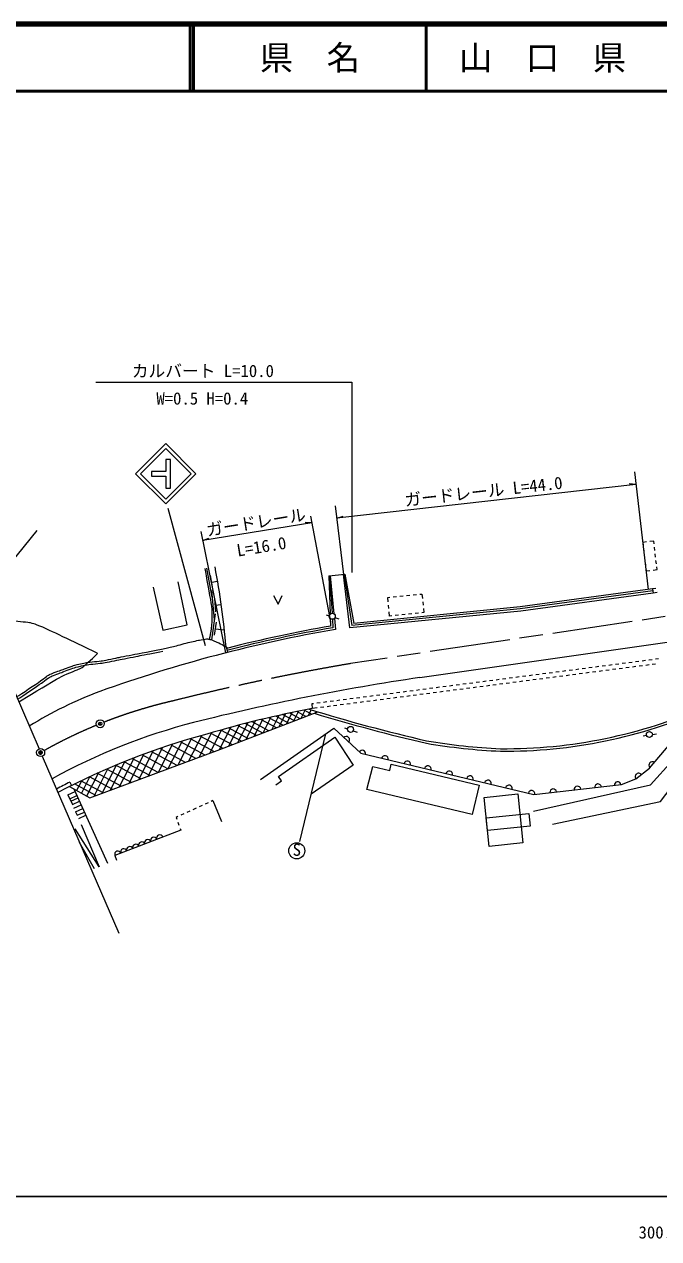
# Model space of a CAD drawing. Units: millimetres, scale not verified. Extents: x 40000 to 680000, y 20000 to 380000.
# Drawn here: x 272966 to 367740, y 198715 to 380000 of the extents above; entities that cross this region are included whole.
import ezdxf
from ezdxf.enums import TextEntityAlignment as Align

# ---------------------------------------------------------------- set-up
doc = ezdxf.new("R2010")
doc.units = ezdxf.units.MM
doc.header["$LTSCALE"] = 1000
doc.header["$PDMODE"] = 32
doc.header["$PDSIZE"] = 500
doc.linetypes.add('CHAIN', pattern=[18.5, 12, -1.5, 3.5, -1.5])
for name, color, linetype, lineweight in [('M-BGD', 7, 'Continuous', 13), ('M-BMK', 2, 'CHAIN', 13), ('M-STR-HTXT', 7, 'Continuous', 13), ('M-TTL', 2, 'Continuous', 140), ('M-TTL-BAND', 7, 'Continuous', 25), ('M-TTL-LINE', 7, 'Continuous', 50), ('M-TTL-TXT', 7, 'Continuous', 13), ('M-WORK', 1, 'Continuous', 13)]:
    doc.layers.add(name, color=color, linetype=linetype, lineweight=lineweight)
doc.layers.add('M-OTRS', color=6, linetype='Continuous')
doc.styles.add('ＭＳ ゴシック', font='')
doc.styles.get('ＭＳ ゴシック').set_extended_font_data('MS Gothic')

msp = doc.modelspace()

# ---------------------------------------------------------------- linework, layer by layer
at = {"layer": 'M-BGD'}
for centre in [(284306, 275592), (275412, 271290)]:
    msp.add_circle(centre, 600, dxfattribs=at)
msp.add_point((284306, 275592), dxfattribs=at)
at = {"layer": 'M-BMK'}
msp.add_line((382070, 293581), (321714, 284572), dxfattribs=at)
for centre, radius, start, end in [((379316, -55145), 344565, 99.62343, 104.08638), ((311324, 208391), 72428, 102.65734, 111.4283), ((311324, 208391), 72428, 112.37758, 119.24976)]:
    msp.add_arc(centre, radius, start, end, dxfattribs=at)
at = {"layer": 'M-OTRS'}
msp.add_point((275412, 271290), dxfattribs=at)
at = {"layer": 'M-STR-HTXT'}
for p, q in [((364100, 313173), (366179, 295632)), ((364321, 311309), (363340, 311381)), ((315724, 306568), (318688, 290804)), ((319424, 308128), (320640, 297875)), ((315906, 305600), (314923, 305624)), ((299364, 304263), (303011, 286153))]:
    msp.add_line(p, q, dxfattribs=at)
for points in [[(283660, 326600), (321901, 326600), (321901, 298162)], [(364321, 311309), (319641, 306300), (320580, 306591)], [(315906, 305600), (299625, 302964), (300549, 303301)]]:
    msp.add_lwpolyline(points, dxfattribs=at)
at = {"layer": 'M-TTL'}
msp.add_line((680000, 380000), (40000, 380000), dxfattribs=at)
at = {"layer": 'M-TTL-BAND'}
msp.add_line((40000, 205000), (579000, 205000), dxfattribs=at)
at = {"layer": 'M-TTL-LINE'}
for p, q in [((297750, 380000), (297750, 370000)), ((298250, 380000), (298250, 370000)), ((333000, 380000), (333000, 370000)), ((40000, 370000), (680000, 370000))]:
    msp.add_line(p, q, dxfattribs=at)
at = {"layer": 'M-WORK'}
for p, q in [((294394, 307770), (299983, 287276)), ((274820, 304412), (257430, 283036)), ((366995, 302845), (366419, 302777)), ((367040, 302463), (366995, 302845)), ((365923, 302719), (365347, 302651)), ((365347, 302651), (365392, 302269)), ((365450, 301773), (365508, 301276)), ((367157, 301470), (367099, 301966)), ((367274, 300476), (367215, 300973)), ((365567, 300779), (365625, 300283)), ((365683, 299786), (365742, 299290)), ((367390, 299483), (367332, 299980)), ((301024, 294495), (300260, 298828)), ((301141, 295734), (300794, 297704)), ((318472, 297666), (320846, 297895)), ((318472, 297666), (318652, 291937)), ((318575, 297676), (318938, 292075)), ((318678, 297686), (319229, 292001)), ((320743, 297885), (321885, 290230)), ((320846, 297895), (322190, 290574)), ((365800, 298793), (365845, 298411)), ((365845, 298411), (366421, 298478)), ((366918, 298537), (367494, 298604)), ((367494, 298604), (367449, 298987)), ((300967, 296719), (301854, 296876)), ((367289, 295782), (366814, 295718)), ((366819, 295719), (366892, 295099)), ((301367, 291086), (300984, 295470)), ((301591, 292311), (301417, 294303)), ((327273, 294437), (327583, 294468)), ((327336, 293799), (327273, 294437)), ((328080, 294517), (328578, 294566)), ((329076, 294615), (329573, 294665)), ((330071, 294714), (330568, 294763)), ((331066, 294812), (331563, 294862)), ((332061, 294911), (332371, 294942)), ((332371, 294942), (332435, 294304)), ((332484, 293807), (332533, 293309)), ((367486, 295179), (366917, 295102)), ((266064, 292906), (275174, 271840)), ((300966, 288104), (301514, 292005)), ((301504, 293307), (302401, 293385)), ((327434, 292804), (327385, 293302)), ((327547, 291669), (327483, 292307)), ((329847, 291897), (329350, 291848)), ((330842, 291995), (330345, 291946)), ((331838, 292094), (331340, 292045)), ((332645, 292174), (332335, 292143)), ((332582, 292811), (332645, 292174)), ((301396, 288790), (301674, 290770)), ((318073, 291855), (318535, 291702)), ((318672, 291297), (318707, 290177)), ((318997, 291177), (319078, 289926)), ((319296, 291308), (319454, 289676)), ((319380, 291424), (319970, 291229)), ((327857, 291700), (327547, 291669)), ((328852, 291798), (328355, 291749)), ((332052, 282475), (390438, 290840)), ((301535, 289780), (302870, 289593)), ((303110, 287057), (303320, 286232)), ((362771, 284625), (362275, 284560)), ((363763, 284753), (363267, 284689)), ((364754, 284882), (364259, 284818)), ((365746, 285011), (365250, 284946)), ((366738, 285139), (366242, 285075)), ((367730, 285268), (367234, 285204)), ((348887, 282824), (348392, 282760)), ((349879, 282953), (349383, 282888)), ((350871, 283081), (350375, 283017)), ((351862, 283210), (351367, 283145)), ((352854, 283338), (352358, 283274)), ((353846, 283467), (353350, 283403)), ((354387, 282827), (353891, 282762)), ((354838, 283596), (354342, 283531)), ((355379, 282955), (354883, 282891)), ((355829, 283724), (355333, 283660)), ((356370, 283084), (355875, 283020)), ((356821, 283853), (356325, 283789)), ((357362, 283213), (356866, 283148)), ((357813, 283982), (357317, 283917)), ((358354, 283341), (357858, 283277)), ((358804, 284110), (358308, 284046)), ((359345, 283470), (358850, 283406)), ((359796, 284239), (359300, 284175)), ((360337, 283599), (359841, 283534)), ((360788, 284368), (360292, 284303)), ((361329, 283727), (360833, 283663)), ((361779, 284496), (361284, 284432)), ((362321, 283856), (361825, 283791)), ((363312, 283984), (362816, 283920)), ((364304, 284113), (363808, 284049)), ((365296, 284242), (364800, 284177)), ((366287, 284370), (365791, 284306)), ((367279, 284499), (366783, 284435)), ((335004, 281023), (334508, 280959)), ((335995, 281152), (335500, 281087)), ((336987, 281280), (336491, 281216)), ((337979, 281409), (337483, 281345)), ((338970, 281538), (338475, 281473)), ((339962, 281666), (339466, 281602)), ((340503, 281026), (340007, 280962)), ((340954, 281795), (340458, 281731)), ((341495, 281154), (340999, 281090)), ((341946, 281923), (341450, 281859)), ((342487, 281283), (341991, 281219)), ((342937, 282052), (342441, 281988)), ((343478, 281412), (342983, 281347)), ((343929, 282181), (343433, 282116)), ((344470, 281540), (343974, 281476)), ((344921, 282309), (344425, 282245)), ((345462, 281669), (344966, 281605)), ((345912, 282438), (345416, 282374)), ((346453, 281798), (345958, 281733)), ((346904, 282567), (346408, 282502)), ((347445, 281926), (346949, 281862)), ((347896, 282695), (347400, 282631)), ((348437, 282055), (347941, 281991)), ((349429, 282184), (348933, 282119)), ((350420, 282312), (349924, 282248)), ((351412, 282441), (350916, 282376)), ((352404, 282569), (351908, 282505)), ((353395, 282698), (352899, 282634)), ((321120, 279222), (320624, 279158)), ((322112, 279351), (321616, 279286)), ((323103, 279479), (322608, 279415)), ((324095, 279608), (323599, 279544)), ((325087, 279737), (324591, 279672)), ((326078, 279865), (325583, 279801)), ((326620, 279225), (326124, 279161)), ((327070, 279994), (326574, 279930)), ((327611, 279354), (327115, 279289)), ((328062, 280123), (327566, 280058)), ((328603, 279482), (328107, 279418)), ((329054, 280251), (328558, 280187)), ((329595, 279611), (329099, 279547)), ((330045, 280380), (329549, 280316)), ((330586, 279739), (330091, 279675)), ((331037, 280508), (330541, 280444)), ((331578, 279868), (331082, 279804)), ((332029, 280637), (331533, 280573)), ((332570, 279997), (332074, 279932)), ((333020, 280766), (332524, 280701)), ((333561, 280125), (333066, 280061)), ((334012, 280894), (333516, 280830)), ((334553, 280254), (334057, 280190)), ((335545, 280383), (335049, 280318)), ((336537, 280511), (336041, 280447)), ((337528, 280640), (337032, 280576)), ((338520, 280769), (338024, 280704)), ((339512, 280897), (339016, 280833)), ((313954, 277456), (313193, 275968)), ((315021, 276673), (313680, 277401)), ((314925, 277646), (314282, 276388)), ((315877, 277004), (314754, 277613)), ((315813, 277672), (315372, 276809)), ((316162, 278579), (315898, 278545)), ((315898, 278545), (315989, 277846)), ((316703, 277939), (315989, 277846)), ((316570, 277442), (316461, 277229)), ((317153, 278708), (316657, 278643)), ((317694, 278067), (317199, 278003)), ((318145, 278836), (317649, 278772)), ((318686, 278196), (318190, 278132)), ((319137, 278965), (318641, 278901)), ((319678, 278324), (319182, 278260)), ((320128, 279093), (319632, 279029)), ((320670, 278453), (320174, 278389)), ((321661, 278582), (321165, 278517)), ((322653, 278710), (322157, 278646)), ((323645, 278839), (323149, 278775)), ((324636, 278968), (324140, 278903)), ((325628, 279096), (325132, 279032)), ((306338, 275728), (304804, 272729)), ((308587, 274189), (305938, 275625)), ((307476, 276013), (306041, 273206)), ((309503, 274543), (307005, 275897)), ((308602, 276286), (307270, 273681)), ((310622, 274975), (308325, 276220)), ((309803, 276567), (308587, 274189)), ((311597, 275351), (309488, 276494)), ((311016, 276840), (309925, 274706)), ((312453, 275682), (310520, 276729)), ((311999, 277053), (311014, 275126)), ((313309, 276012), (311563, 276959)), ((312978, 277258), (312104, 275547)), ((314165, 276343), (312616, 277183)), ((299470, 273823), (297509, 269987)), ((300946, 274244), (299064, 270563)), ((302652, 271898), (299226, 273756)), ((302451, 274680), (300646, 271148)), ((304055, 272440), (300805, 274202)), ((303803, 275058), (302074, 271677)), ((305411, 272963), (302316, 274642)), ((306436, 273359), (303471, 274966)), ((305127, 275414), (303497, 272224)), ((307665, 273833), (304873, 275347)), ((314134, 258026), (318025, 274074)), ((320795, 274975), (321257, 274823)), ((322102, 274544), (322692, 274350)), ((365434, 273794), (365916, 273859)), ((366798, 273979), (367414, 274063)), ((293612, 272027), (291416, 267732)), ((295104, 272520), (292946, 268298)), ((296531, 272968), (294423, 268845)), ((298612, 270395), (294846, 272436)), ((297969, 273398), (295926, 269401)), ((299988, 270905), (296309, 272900)), ((301362, 271413), (297794, 273347)), ((275650, 270739), (287077, 244317)), ((289362, 270490), (287144, 266151)), ((290825, 271042), (288600, 266690)), ((292946, 268298), (289095, 270386)), ((292235, 271551), (290017, 267214)), ((294423, 268845), (290555, 270942)), ((295781, 269347), (291921, 271440)), ((297030, 269810), (293199, 271887)), ((285460, 268896), (283337, 264742)), ((286730, 269434), (284563, 265196)), ((288993, 266835), (285312, 268831)), ((287989, 269949), (285791, 265650)), ((290402, 267357), (286640, 269396)), ((291711, 267841), (287893, 269910)), ((279780, 266875), (280033, 266370)), ((283678, 264868), (280489, 266597)), ((281550, 267113), (280790, 265627)), ((284738, 265260), (281428, 267055)), ((282768, 267689), (281509, 265225)), ((284064, 268281), (282282, 264794)), ((286176, 265792), (282719, 267666)), ((287447, 266263), (283879, 268198)), ((279495, 264979), (280572, 265469)), ((279495, 264979), (280155, 263527)), ((279763, 264390), (280840, 264880)), ((285461, 254708), (280402, 265844)), ((279923, 264038), (281000, 264528)), ((280155, 263527), (281232, 264016)), ((280394, 263001), (281471, 263490)), ((280638, 262462), (281716, 262952)), ((298623, 262962), (298167, 262755)), ((299533, 263375), (299078, 263168)), ((300444, 263788), (299989, 263582)), ((301149, 264108), (300899, 263995)), ((301149, 264108), (302451, 261002)), ((280638, 262462), (280887, 261916)), ((280887, 261916), (281964, 262405)), ((281109, 261428), (282186, 261917)), ((295891, 261722), (295642, 261609)), ((295642, 261609), (295731, 261365)), ((296802, 262135), (296346, 261929)), ((297712, 262549), (297257, 262342)), ((295903, 260895), (296075, 260426)), ((296246, 259956), (296336, 259712)), ((283438, 253920), (281226, 257847))]:
    msp.add_line(p, q, dxfattribs=at)
for points in [[(289601, 312897), (294101, 317397), (298601, 312897), (294101, 308397)], [(290308, 312897), (294101, 316690), (297894, 312897), (294101, 309104)], [(291980, 312543), (294101, 312543), (294101, 310776), (294808, 310776), (294808, 315018), (294101, 315018), (294101, 313250), (291980, 313250)], [(340903, 266416), (339864, 262045), (324123, 265786), (325026, 269221), (327552, 268631), (327768, 269538)], [(341654, 264574), (346677, 265102), (347443, 257812), (342420, 257284)], [(342173, 259636), (341972, 261546), (348317, 262213), (348518, 260303)]]:
    msp.add_lwpolyline(points, close=True, dxfattribs=at)
for points in [[(366917, 295102), (347132, 292417), (321586, 289888), (320640, 297875)], [(292237, 295952), (293659, 289577), (297295, 290357), (295973, 296755)], [(366814, 295718), (347029, 293033), (322190, 290574)], [(310198, 294726), (310883, 293451), (311496, 294725)], [(366856, 295409), (347065, 292723), (321885, 290230)], [(351864, 260613), (367990, 263989), (380284, 280082), (382015, 281506)], [(279730, 266219), (282758, 264528), (302188, 271719), (316817, 277367)], [(349017, 262554), (366534, 266444), (369832, 270147), (374760, 277810)], [(308266, 267280), (319221, 274906), (323234, 271176), (349086, 265032), (362194, 266495), (364340, 267382), (366347, 268964), (373384, 277219)], [(310520, 266467), (311391, 267074), (310957, 267698), (319381, 273562), (322079, 269410), (315841, 265067)], [(281483, 260549), (284164, 254208), (280572, 259891)], [(296336, 259712), (286506, 255930), (286737, 255236)]]:
    msp.add_lwpolyline(points, dxfattribs=at)
for centre, radius in [((318978, 291627), 450), ((321700, 274748), 450), ((366348, 273986), 450), ((313672, 256622), 1200)]:
    msp.add_circle(centre, radius, dxfattribs=at)
for centre, radius, start, end in [((190770, 277680), 112731, 4.77162, 10.90793), ((355874, 79556), 213875, 100.00751, 104.20549), ((355874, 79556), 213253, 99.83331, 109.62921), ((355874, 79556), 213564, 99.92124, 104.26689), ((382119, -58433), 344565, 98.35484, 104.08638), ((307166, 220482), 64171, 110.93644, 121.42858), ((342663, 133253), 147033, 100.4521, 106.77462), ((390189, 520366), 253834, 252.89421, 256.9916), ((344788, 346051), 74189, 269.47728, 293.8279), ((344788, 345675), 74189, 269.47728, 293.8279), ((321141, 187474), 91214, 104.52986, 118.86164), ((390189, 519990), 253834, 253.07001, 256.9916), ((327950, 170475), 107200, 104.98742, 117.77652), ((321069, 273189), 500, 317.09525, 137.09525), ((348127, 361909), 90133, 260.37222, 267.44654), ((348127, 361533), 90133, 260.37222, 267.44654), ((323454, 271124), 500, 346.63052, 149.94829), ((326831, 270321), 500, 346.63052, 166.63052), ((330183, 269525), 500, 346.63052, 166.63052), ((333251, 268795), 500, 346.63052, 166.63052), ((336437, 268038), 500, 346.63052, 166.63052), ((366782, 269417), 500, 53.80981, 225.30049), ((327726, 170994), 107200, 116.56761, 117.77652), ((339540, 267301), 500, 346.63052, 166.63052), ((342225, 266663), 500, 346.63052, 166.63052), ((358670, 266102), 500, 6.36906, 186.36906), ((361600, 266429), 500, 6.36906, 186.36906), ((364733, 267691), 500, 38.24643, 218.24643), ((345362, 265917), 500, 346.63052, 166.63052), ((348756, 265110), 500, 353.1277, 166.63052), ((351981, 265355), 500, 6.36906, 186.36906), ((355598, 265759), 500, 6.36906, 186.36906), ((289633, 257134), 479, 21.04009, 201.04009), ((290527, 257477), 479, 21.04009, 201.04009), ((291421, 257821), 479, 21.04009, 201.04009), ((292314, 258165), 479, 21.04009, 201.04009), ((293208, 258509), 479, 21.04009, 201.04009), ((286952, 256102), 479, 21.04009, 201.04009), ((287846, 256446), 479, 21.04009, 201.04009), ((288740, 256790), 479, 21.04009, 201.04009)]:
    msp.add_arc(centre, radius, start, end, dxfattribs=at)
for points, knots in [([(299930, 298758), (300125, 297737), (300676, 294669), (300848, 293644), (300886, 293422), (300967, 292750), (300980, 292525), (300996, 292260), (301007, 291462), (300996, 291197), (300980, 290835), (300905, 289750), (300844, 289393), (300803, 289153), (300697, 288675), (300583, 288202)], [0, 0, 0, 0, 1, 1, 1, 2, 2, 2, 3, 3, 3, 4, 4, 4, 5, 5, 5, 5]), ([(272147, 278840), (273213, 279505), (276433, 281466), (277514, 282108), (277766, 282259), (278544, 282679), (278812, 282800), (279253, 282999), (280612, 283515), (281055, 283711), (281204, 283776), (281644, 284000), (281770, 284104), (282214, 284471), (283495, 285634), (283893, 286051), (283919, 286078), (283792, 286169), (283758, 286186), (282217, 286933), (277581, 289146), (276027, 289865), (275746, 289996), (274879, 290330), (274587, 290432), (274420, 290490), (273912, 290644), (273737, 290668), (273201, 290743), (271585, 290887), (271045, 290928), (270715, 290953), (269724, 290996), (269393, 290999)], [0, 0, 0, 0, 1, 1, 1, 2, 2, 2, 3, 3, 3, 4, 4, 4, 5, 5, 5, 6, 6, 6, 7, 7, 7, 8, 8, 8, 9, 9, 9, 10, 10, 10, 11, 11, 11, 11]), ([(271825, 279586), (272545, 280056), (274690, 281494), (275400, 281982), (275582, 282107), (276099, 282523), (276281, 282649), (276391, 282725), (276732, 282933), (276854, 282986), (277192, 283133), (278229, 283517), (278574, 283644), (278961, 283786), (280118, 284220), (280514, 284335), (280852, 284435), (281889, 284659), (282237, 284715), (282720, 284793), (284181, 284924), (284664, 285001), (285168, 285082), (286665, 285403), (287166, 285501), (287758, 285617), (289536, 285957), (290128, 286075), (291153, 286280), (294231, 286888), (295251, 287114), (295662, 287205), (296874, 287556), (297282, 287657), (297653, 287749), (298772, 288006), (299147, 288082), (299353, 288124), (299976, 288238), (300186, 288247), (300315, 288253), (300699, 288188), (300823, 288153), (300970, 288112), (301392, 287931), (301532, 287869), (301728, 287783), (302318, 287520), (302505, 287413), (302705, 287298), (303024, 287109), (303389, 286891)], [0, 0, 0, 0, 1, 1, 1, 2, 2, 2, 3, 3, 3, 4, 4, 4, 5, 5, 5, 6, 6, 6, 7, 7, 7, 8, 8, 8, 9, 9, 9, 10, 10, 10, 11, 11, 11, 12, 12, 12, 13, 13, 13, 14, 14, 14, 15, 15, 15, 16, 16, 16, 17, 17, 17, 17]), ([(271964, 279262), (272685, 279733), (274830, 281171), (275539, 281658), (275722, 281784), (276239, 282200), (276421, 282326), (276531, 282401), (276872, 282610), (276994, 282663), (277332, 282810), (278368, 283193), (278714, 283321), (279100, 283463), (280258, 283897), (280653, 284012), (280992, 284111), (282029, 284336), (282377, 284392), (282860, 284469), (284321, 284601), (284804, 284678), (285307, 284758), (286805, 285079), (287305, 285178), (287898, 285294), (289676, 285634), (290268, 285752), (290923, 285883), (292417, 286178), (293676, 286434)], [0, 0, 0, 0, 1, 1, 1, 2, 2, 2, 3, 3, 3, 4, 4, 4, 5, 5, 5, 6, 6, 6, 7, 7, 7, 8, 8, 8, 9, 9, 9, 10, 10, 10, 10])]:
    msp.add_open_spline(points, degree=3, knots=knots, dxfattribs=at)

# ---------------------------------------------------------------- texts
at = {"layer": 'M-STR-HTXT', "style": 'ＭＳ ゴシック'}
for s, p in [('カルバート L=10.0', (299641, 326791)), ('W=0.5 H=0.4', (299558, 322679))]:
    msp.add_text(s, height=1833, dxfattribs=at).set_placement(p, align=Align.BOTTOM_CENTER)
for s, rotation, p in [('ガードレール L=44.0', 6.371, (341725, 308821)), ('ガードレール', 9.171, (307824, 304228)), ('L=16.0', 9.171, (308630, 300585))]:
    msp.add_text(s, height=1833, rotation=rotation, dxfattribs=at).set_placement(p, align=Align.BOTTOM_CENTER)
at = {"layer": 'M-TTL-BAND', "style": 'ＭＳ ゴシック'}
msp.add_text('300.0', height=1833, dxfattribs=at).set_placement((367844, 198195), align=Align.BOTTOM_CENTER)
at = {"layer": 'M-TTL-TXT', "style": 'ＭＳ ゴシック'}
for s, p in [('県\u3000名', (315625, 375000)), ('山\u3000口\u3000県', (350375, 375000))]:
    msp.add_text(s, height=3666, dxfattribs=at).set_placement(p, align=Align.MIDDLE_CENTER)
at = {"layer": 'M-WORK', "style": 'ＭＳ ゴシック'}
msp.add_text('S', height=1833, dxfattribs=at).set_placement((313681, 255320), align=Align.BOTTOM_CENTER)

doc.saveas('drawing.dxf')
